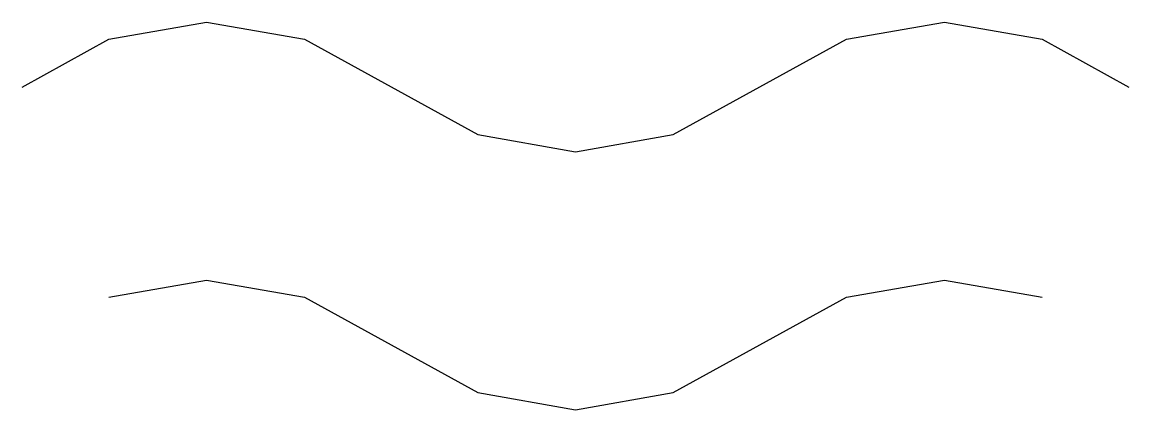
# Model space of a CAD drawing. Extents: x -1.49 to 1.51, y -0.55 to 0.5.
import ezdxf

# ---------------------------------------------------------------- set-up
doc = ezdxf.new("R2010")
doc.units = 0
doc.layers.get('0').update_dxf_attribs({"linetype": 'CONTINUOUS'})

msp = doc.modelspace()

# ---------------------------------------------------------------- linework, layer by layer
for p, q in [((-1.2559, 0.4521, -2.24), (-0.9909, 0.4981, -2.24)), ((-0.9909, 0.4981, -2.24), (-0.7259, 0.4521, -2.24)), ((0.7441, 0.4521, -2.24), (1.0091, 0.4981, -2.24)), ((1.0091, 0.4981, -2.24), (1.2741, 0.4521, -2.24)), ((-1.4909, 0.3221, -2.24), (-1.2559, 0.4521, -2.24)), ((-0.7259, 0.4521, -2.24), (-0.2559, 0.1931, -2.24)), ((0.2741, 0.1931, -2.24), (0.7441, 0.4521, -2.24)), ((1.2741, 0.4521, -2.24), (1.5091, 0.3221, -2.24)), ((-0.2559, 0.1931, -2.24), (0.0091, 0.1461, -2.24)), ((0.0091, 0.1461, -2.24), (0.2741, 0.1931, -2.24)), ((-1.2559, -0.2479, -2.24), (-0.9909, -0.2019, -2.24)), ((-0.9909, -0.2019, -2.24), (-0.7259, -0.2479, -2.24)), ((0.7441, -0.2479, -2.24), (1.0091, -0.2019, -2.24)), ((1.0091, -0.2019, -2.24), (1.2741, -0.2479, -2.24)), ((-0.7259, -0.2479, -2.24), (-0.2559, -0.5069, -2.24)), ((0.2741, -0.5069, -2.24), (0.7441, -0.2479, -2.24)), ((-0.2559, -0.5069, -2.24), (0.0091, -0.5539, -2.24)), ((0.0091, -0.5539, -2.24), (0.2741, -0.5069, -2.24))]:
    msp.add_line(p, q)

doc.saveas('drawing.dxf')
